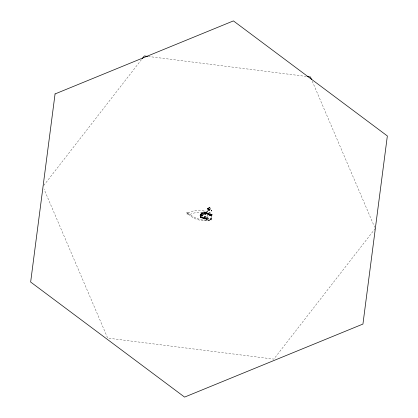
<?xml version="1.0" encoding="UTF-8"?>
<svg xmlns="http://www.w3.org/2000/svg" width="418" height="418" viewBox="0 0 418 418"><rect width="100%" height="100%" fill="white"/><g stroke="black" fill="none" stroke-linecap="round" stroke-linejoin="round"><path stroke-width="0.31" stroke-dasharray="2.09 1.57" d="M205.985 219.863L210.766 219.372L210.918 218.948L207.192 217.689L204.914 218.948M206.722 218.551A2.623 0.512 7.4 0 0 205.003 218.071L203.273 217.83L201.492 216.702L200.807 214.293L202.009 212.48L204.01 211.874L205.74 212.104L205.724 212.506A2.623 0.512 7.4 0 1 207.443 212.987A2.341 0.449 14.6 0 0 209.47 213.859M201.126 216.001L201.392 213.739L201.126 216.001L200.603 215.934L200.854 214L201.377 214.068M201.492 216.702L200.807 214.293M202.009 212.49L200.792 214.648M202.699 215.009L202.573 215.348L202.416 215.009M202.918 215.484L202.892 215.327A1.959 0.381 7.4 0 0 202.882 215.474A1.98 0.387 7.4 0 0 202.134 215.38L202.228 214.648A1.98 0.387 7.4 0 1 202.981 214.742L202.918 215.484L202.134 215.385M203.273 217.83L203.289 217.449L201.507 216.346M205.781 212.762L207.992 211.424L211.508 214.397L210.766 219.372L203.091 218.828L200.603 217.616L201.262 213.326L203.994 212.266L204.01 211.884M204.318 217.156L204.36 217.01A1.959 0.381 7.4 0 1 204.355 217.156A1.98 0.387 7.4 0 1 205.102 217.25L204.318 217.156L204.454 216.273A1.959 0.381 7.4 0 1 204.449 216.419L205.196 216.519A1.98 0.387 7.4 0 0 204.449 216.419L204.418 216.268M204.7 214.215L204.742 214.068A1.959 0.381 7.4 0 1 204.736 214.215A1.98 0.387 7.4 0 1 205.484 214.309L204.7 214.215L204.836 213.337A1.959 0.381 7.4 0 1 204.83 213.483L205.578 213.582A1.98 0.387 7.4 0 0 204.83 213.483L204.799 213.332M204.616 216.994L204.93 216.858M204.998 214.053C205.39 213.143 205.201 214.857 205.034 213.807M205.003 218.071L205.745 212.088M205.531 218.175L206.252 212.678M206.727 218.572L206.691 219.325L207.443 213.013L206.722 218.577A2.341 0.46 0.2 0 0 208.812 218.917M206.92 217.548L206.947 216.874M207.725 218.703L203.258 218.118L200.953 216.963L200.253 214.909L201.455 213.096L203.979 212.553L208.446 213.138L207.725 218.703L203.258 218.139M187.457 213.384L189.876 214.45A27.849 27.311 2.5 0 0 211.32 220.035L212.078 213.911L210.207 212.814A23.011 22.546 20.1 0 0 195.488 210.432L191.329 211.534L187.457 213.384L190.718 216.221L194.454 218.415A23.011 22.546 20.1 0 0 209.256 220.119L211.341 219.57M211.32 220.035L212.078 213.911M201.257 214.789C201.669 214.821 201.361 214.282 201.434 215.045M201.481 214.795L201.371 215.035L201.434 214.591M201.434 215.014L201.413 214.695M201.262 214.763L201.502 214.486M187.379 214.011L187.541 212.757M201.455 213.128L200.06 215.129L200.76 217.193L203.247 218.405L206.706 218.88L210.918 218.948L211.508 214.397L203.968 212.84L201.262 213.326L200.682 217.407L206.628 219.095M204.392 217.099L204.491 216.352M204.773 214.157L204.872 213.41M208.42 214.758L208.53 213.906M208.577 214.826L208.686 213.974M208.728 214.894L208.843 214.042M208.885 214.962L209 214.11M209.042 215.03L209.152 214.178M209.199 215.098L209.308 214.246M209.355 215.165L209.465 214.314M209.512 215.228L209.622 214.382M209.669 215.296L209.779 214.45M209.826 215.364L209.935 214.518M209.982 215.432L210.092 214.586M210.139 215.5L210.249 214.653M210.296 215.568L210.406 214.721M210.453 215.636L210.562 214.789M210.609 215.704L210.719 214.857M210.766 215.772L210.876 214.925M202.396 215.181L202.573 214.915L202.704 215.218M202.709 215.082L202.406 215.087M205.311 213.922L205.003 213.922M200.603 217.616L200.76 217.193L206.706 218.88L206.555 219.304L200.603 217.616L200.06 215.129M200.854 215.683L201.011 215.26M202.652 213.75L202.751 213.379M199.909 215.552L201.105 213.75L203.812 213.264L203.968 212.84M204.193 213.744L204.345 213.321M203.091 218.828L203.247 218.405M203.576 218.462L203.733 218.039M205.546 213.504L205.698 213.081M204.82 219.063L204.977 218.64M43.718 185.498L141.509 59.555M375.207 228.547L273.827 359.114L107.682 338.105L43.942 188.92M207.95 211.44L205.74 212.684M204.94 219.037L207.208 217.762M205.248 214.021L205.029 214.126M207.537 220.338L209.256 220.119M201.262 213.326L207.427 213.316L207.276 213.739L201.105 213.75M201.225 213.431L207.391 213.426M201.183 213.541L207.354 213.53M148.181 56.446L306.566 76.473M202.228 214.648L203.012 214.747A1.959 0.381 7.4 0 1 202.986 214.596M203.994 212.266L205.724 212.506M203.812 213.264L211.356 214.821L206.873 213.049M188.403 212.877L186.794 212.652A0.643 0.632 20 0 0 186.073 213.19A0.643 0.632 20 0 0 186.632 213.906L188.241 214.131M200.724 217.303L206.67 218.99M208.357 213.833L211.033 214.993M208.242 214.685L210.928 215.845M204.621 216.858L204.924 216.989M312.236 81.16L374.695 227.345M189.876 214.45A27.849 27.311 2.5 0 1 212.057 214.377M203.503 215.202L203.801 214.042L203.503 215.213M205.019 217.653L203.289 217.433L205.019 217.668"/><path stroke-width="0.63" d="M207.521 209.998L207.506 210.191M209.653 207.391L209.617 207.229M211.466 210.808L211.487 210.5L211.372 210.897M211.393 210.656L211.377 210.839M208.833 210.301C210.076 209.402 208.404 208.002 208.958 209.324M142.303 58.525L144.299 55.955L147.533 56.362M307.209 76.557L310.443 76.964L311.467 79.363M207.673 208.833L208.671 208.958M207.683 208.707C209.768 214.382 212.02 204.454 207.683 208.707M55.061 93.94L30.65 282.04L184.589 397.1L362.939 324.06L387.35 135.96L233.411 20.9L55.061 93.94"/></g></svg>
